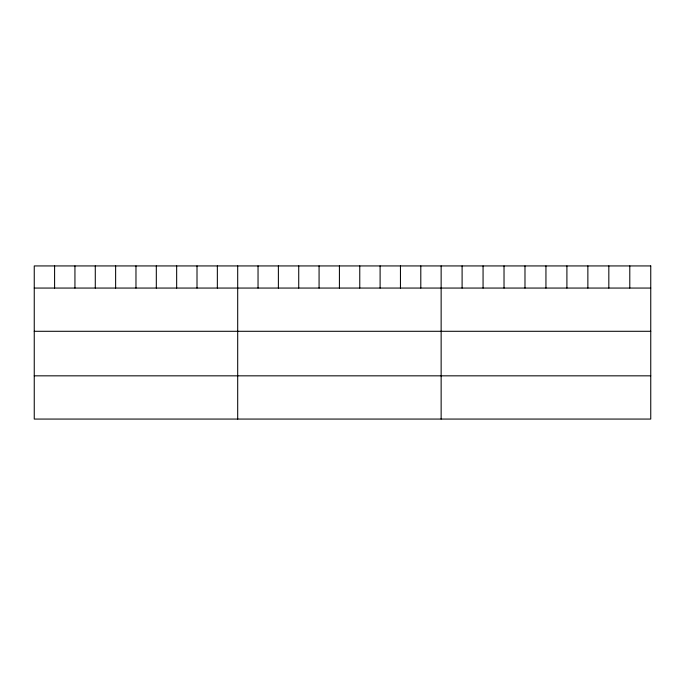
<?xml version="1.0" encoding="UTF-8"?>
<svg xmlns="http://www.w3.org/2000/svg" width="685" height="685" viewBox="0 0 685 685"><rect width="100%" height="100%" fill="white"/><g stroke="black" fill="none" stroke-linecap="round" stroke-linejoin="round"><path stroke-width="1.03" d="M34.25 288.06L650.75 288.06M34.25 331.292L650.75 331.292M34.25 375.834L650.75 375.834M629.789 265.934L629.789 288.06M608.828 265.934L608.828 288.06M587.867 265.934L587.867 288.06M566.906 265.934L566.906 288.06M545.945 265.934L545.945 288.06M524.984 265.934L524.984 288.06M504.023 265.934L504.023 288.06M483.062 265.934L483.062 288.06M462.101 265.934L462.101 288.06M441.14 265.934L441.14 419.066M420.796 265.934L420.796 288.06M400.451 265.934L400.451 288.06M380.106 265.934L380.106 288.06M359.762 265.934L359.762 288.06M339.417 265.934L339.417 288.06M319.073 265.934L319.073 288.06M298.728 265.934L298.728 288.06M278.384 265.934L278.384 288.06M258.039 265.934L258.039 288.06M237.695 265.934L237.695 419.066M217.35 265.934L217.35 288.06M197.006 265.934L197.006 288.06M176.661 265.934L176.661 288.06M156.317 265.934L156.317 288.06M135.972 265.934L135.972 288.06M115.628 265.934L115.628 288.06M95.283 265.934L95.283 288.06M74.939 265.934L74.939 288.06M54.594 265.934L54.594 288.06M650.75 265.934L34.25 265.934L34.25 419.066L650.75 419.066L650.75 265.934"/></g></svg>
